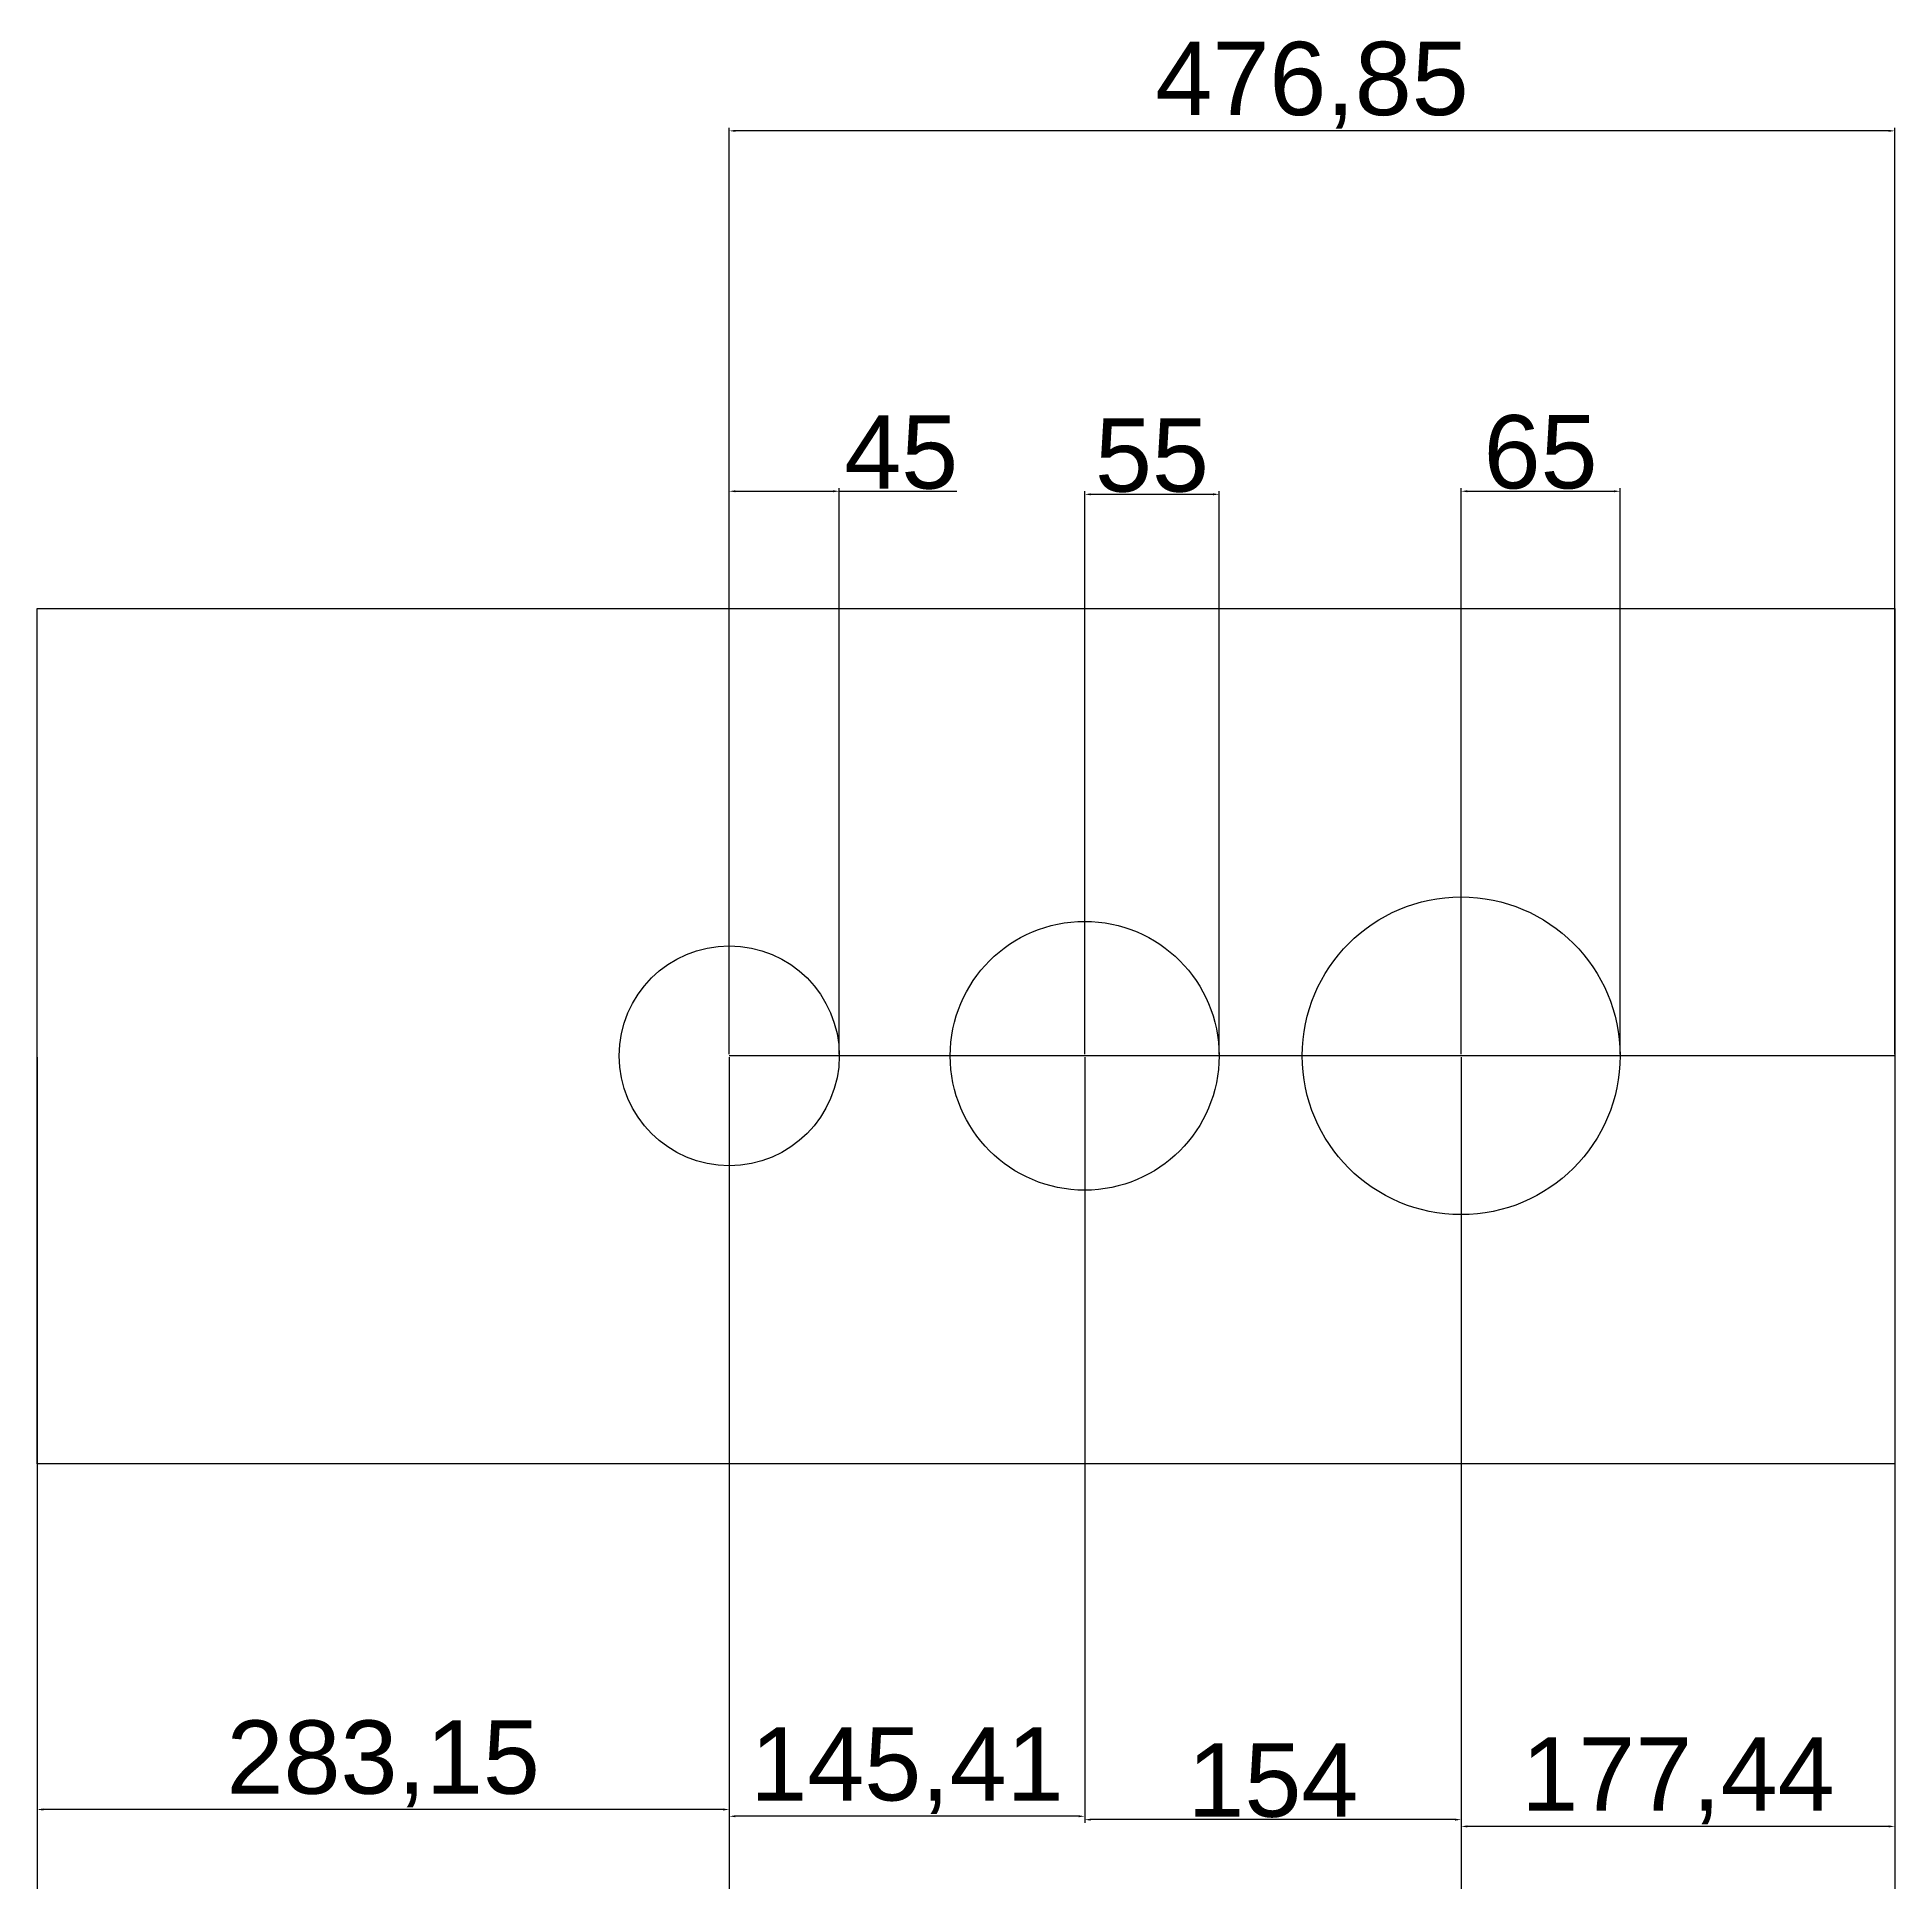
# Model space of a CAD drawing. Header units: millimetres. Extents: x 1413 to 3956, y 867 to 2430.
# Drawn here: x 3196 to 3956, y 1623 to 2378 of the extents above; entities that cross this region are included whole.
import ezdxf

# ---------------------------------------------------------------- set-up
doc = ezdxf.new("R2010")
doc.units = ezdxf.units.MM
doc.styles.get("Standard").update_dxf_attribs({"font": 'arial.ttf', "height": 30})
doc.dimstyles.new('ISO-25', dxfattribs={"dimtxt": 2.5, "dimasz": 2.5, "dimexe": 1.25, "dimexo": 0.625, "dimtad": 1, "dimtxsty": 'Standard', "dimcen": 2.5, "dimadec": 0, "dimazin": 0, "dimtfac": 1, "dimtmove": 0, "dimatfit": 3, "dimfxl": 1, "dimarcsym": 0})

# ---------------------------------------------------------------- blocks, each defined once
blk = doc.blocks.new('*D3')
at = {"color": 0, "lineweight": -2, "transparency": 16777216}
for p, q in [((3195.98, 1793.3), (3195.98, 875.99)), ((3955.98, 1793.3), (3955.98, 875.99)), ((3198.48, 877.24), (3953.48, 877.24))]:
    blk.add_line(p, q, dxfattribs=at)
at = {"color": 0, "transparency": 16777216}
for points in [[(3198.48, 877.65), (3198.48, 876.82), (3195.98, 877.24)], [(3953.48, 877.65), (3953.48, 876.82), (3955.98, 877.24)]]:
    blk.add_solid(points, dxfattribs=at)
at = {"layer": 'Defpoints', "color": 0, "transparency": 16777216}
for p in [(3195.98, 1793.92), (3955.98, 1793.92), (3955.98, 877.24)]:
    blk.add_point(p, dxfattribs=at)
at = {"color": 0, "transparency": 16777216, "insert": (3575.98, 893.18), "char_height": 30, "attachment_point": 5}
blk.add_mtext('760', dxfattribs=at)
blk = doc.blocks.new('*D10')
at = {"color": 0, "lineweight": -2, "transparency": 16777216}
for p, q in [((3479.13, 1961.51), (3479.13, 2193.09)), ((3481.63, 2191.84), (3521.63, 2191.84)), ((3524.13, 1961.51), (3524.13, 2193.09)), ((3524.13, 2191.84), (3572.28, 2191.84))]:
    blk.add_line(p, q, dxfattribs=at)
at = {"color": 0, "transparency": 16777216}
for points in [[(3481.63, 2192.25), (3481.63, 2191.42), (3479.13, 2191.84)], [(3521.63, 2192.25), (3521.63, 2191.42), (3524.13, 2191.84)]]:
    blk.add_solid(points, dxfattribs=at)
at = {"layer": 'Defpoints', "color": 0, "transparency": 16777216}
for p in [(3524.13, 2191.84), (3479.13, 1960.88), (3524.13, 1960.88)]:
    blk.add_point(p, dxfattribs=at)
at = {"color": 0, "transparency": 16777216, "insert": (3549.46, 2207.72), "char_height": 30, "attachment_point": 5}
blk.add_mtext('45', dxfattribs=at)
blk = doc.blocks.new('*D11')
at = {"color": 0, "lineweight": -2, "transparency": 16777216}
for p, q in [((3624.54, 1961.51), (3624.54, 2191.84)), ((3627.04, 2190.59), (3677.04, 2190.59)), ((3679.54, 1961.51), (3679.54, 2191.84))]:
    blk.add_line(p, q, dxfattribs=at)
at = {"color": 0, "transparency": 16777216}
for points in [[(3627.04, 2191.01), (3627.04, 2190.17), (3624.54, 2190.59)], [(3677.04, 2191.01), (3677.04, 2190.17), (3679.54, 2190.59)]]:
    blk.add_solid(points, dxfattribs=at)
at = {"layer": 'Defpoints', "color": 0, "transparency": 16777216}
for p in [(3679.54, 2190.59), (3624.54, 1960.88), (3679.54, 1960.88)]:
    blk.add_point(p, dxfattribs=at)
at = {"color": 0, "transparency": 16777216, "insert": (3652.04, 2206.47), "char_height": 30, "attachment_point": 5}
blk.add_mtext('55', dxfattribs=at)
blk = doc.blocks.new('*D12')
at = {"color": 0, "lineweight": -2, "transparency": 16777216}
for p, q in [((3778.54, 1961.51), (3778.54, 2193.09)), ((3781.04, 2191.84), (3841.04, 2191.84)), ((3843.54, 1961.51), (3843.54, 2193.09))]:
    blk.add_line(p, q, dxfattribs=at)
at = {"color": 0, "transparency": 16777216}
for points in [[(3781.04, 2192.25), (3781.04, 2191.42), (3778.54, 2191.84)], [(3841.04, 2192.25), (3841.04, 2191.42), (3843.54, 2191.84)]]:
    blk.add_solid(points, dxfattribs=at)
at = {"layer": 'Defpoints', "color": 0, "transparency": 16777216}
for p in [(3843.54, 2191.84), (3778.54, 1960.88), (3843.54, 1960.88)]:
    blk.add_point(p, dxfattribs=at)
at = {"color": 0, "transparency": 16777216, "insert": (3811.04, 2207.78), "char_height": 30, "attachment_point": 5}
blk.add_mtext('65', dxfattribs=at)
blk = doc.blocks.new('*D14')
at = {"color": 0, "lineweight": -2, "transparency": 16777216}
for p, q in [((3778.54, 1960.26), (3778.54, 1644.35)), ((3955.98, 1960.26), (3955.98, 1644.35)), ((3953.48, 1645.6), (3781.04, 1645.6))]:
    blk.add_line(p, q, dxfattribs=at)
at = {"color": 0, "transparency": 16777216}
for points in [[(3781.04, 1646.02), (3781.04, 1645.18), (3778.54, 1645.6)], [(3953.48, 1646.02), (3953.48, 1645.18), (3955.98, 1645.6)]]:
    blk.add_solid(points, dxfattribs=at)
at = {"layer": 'Defpoints', "color": 0, "transparency": 16777216}
for p in [(3778.54, 1960.88), (3955.98, 1960.88), (3778.54, 1645.6)]:
    blk.add_point(p, dxfattribs=at)
at = {"color": 0, "transparency": 16777216, "insert": (3867.26, 1664.25), "char_height": 30, "attachment_point": 5}
blk.add_mtext('177,44', dxfattribs=at)
blk = doc.blocks.new('*D15')
at = {"color": 0, "lineweight": -2, "transparency": 16777216}
for p, q in [((3624.54, 1960.26), (3624.54, 1647.12)), ((3778.54, 1960.26), (3778.54, 1647.12)), ((3776.04, 1648.37), (3627.04, 1648.37))]:
    blk.add_line(p, q, dxfattribs=at)
at = {"color": 0, "transparency": 16777216}
for points in [[(3627.04, 1648.78), (3627.04, 1647.95), (3624.54, 1648.37)], [(3776.04, 1648.78), (3776.04, 1647.95), (3778.54, 1648.37)]]:
    blk.add_solid(points, dxfattribs=at)
at = {"layer": 'Defpoints', "color": 0, "transparency": 16777216}
for p in [(3624.54, 1960.88), (3778.54, 1960.88), (3624.54, 1648.37)]:
    blk.add_point(p, dxfattribs=at)
at = {"color": 0, "transparency": 16777216, "insert": (3701.54, 1664.31), "char_height": 30, "attachment_point": 5}
blk.add_mtext('154', dxfattribs=at)
blk = doc.blocks.new('*D16')
at = {"color": 0, "lineweight": -2, "transparency": 16777216}
for p, q in [((3479.13, 1960.26), (3479.13, 1648.5)), ((3624.54, 1960.26), (3624.54, 1648.5)), ((3622.04, 1649.75), (3481.63, 1649.75))]:
    blk.add_line(p, q, dxfattribs=at)
at = {"color": 0, "transparency": 16777216}
for points in [[(3481.63, 1650.17), (3481.63, 1649.34), (3479.13, 1649.75)], [(3622.04, 1650.17), (3622.04, 1649.34), (3624.54, 1649.75)]]:
    blk.add_solid(points, dxfattribs=at)
at = {"layer": 'Defpoints', "color": 0, "transparency": 16777216}
for p in [(3479.13, 1960.88), (3624.54, 1960.88), (3479.13, 1649.75)]:
    blk.add_point(p, dxfattribs=at)
at = {"color": 0, "transparency": 16777216, "insert": (3551.83, 1668.41), "char_height": 30, "attachment_point": 5}
blk.add_mtext('145,41', dxfattribs=at)
blk = doc.blocks.new('*D17')
at = {"color": 0, "lineweight": -2, "transparency": 16777216}
for p, q in [((3195.98, 1960.26), (3195.98, 1651.27)), ((3479.13, 1960.26), (3479.13, 1651.27)), ((3476.63, 1652.52), (3198.48, 1652.52))]:
    blk.add_line(p, q, dxfattribs=at)
at = {"color": 0, "transparency": 16777216}
for points in [[(3198.48, 1652.94), (3198.48, 1652.1), (3195.98, 1652.52)], [(3476.63, 1652.94), (3476.63, 1652.1), (3479.13, 1652.52)]]:
    blk.add_solid(points, dxfattribs=at)
at = {"layer": 'Defpoints', "color": 0, "transparency": 16777216}
for p in [(3195.98, 1960.88), (3479.13, 1960.88), (3195.98, 1652.52)]:
    blk.add_point(p, dxfattribs=at)
at = {"color": 0, "transparency": 16777216, "insert": (3337.55, 1671.17), "char_height": 30, "attachment_point": 5}
blk.add_mtext('283,15', dxfattribs=at)
blk = doc.blocks.new('*D18')
at = {"color": 0, "lineweight": -2, "transparency": 16777216}
for p, q in [((3479.13, 1961.51), (3479.13, 2340.53)), ((3953.48, 2339.28), (3481.63, 2339.28)), ((3955.98, 1961.51), (3955.98, 2340.53))]:
    blk.add_line(p, q, dxfattribs=at)
at = {"color": 0, "transparency": 16777216}
for points in [[(3481.63, 2339.7), (3481.63, 2338.86), (3479.13, 2339.28)], [(3953.48, 2339.7), (3953.48, 2338.86), (3955.98, 2339.28)]]:
    blk.add_solid(points, dxfattribs=at)
at = {"layer": 'Defpoints', "color": 0, "transparency": 16777216}
for p in [(3479.13, 2339.28), (3479.13, 1960.88), (3955.98, 1960.88)]:
    blk.add_point(p, dxfattribs=at)
at = {"color": 0, "transparency": 16777216, "insert": (3717.55, 2357.93), "char_height": 30, "attachment_point": 5}
blk.add_mtext('476,85', dxfattribs=at)
blk = doc.blocks.new('*D22')
at = {"color": 0, "lineweight": -2, "transparency": 16777216}
for p, q in [((3479.13, 1960.26), (3479.13, 1204.56)), ((3778.54, 1960.26), (3778.54, 1204.56)), ((3481.63, 1205.81), (3776.04, 1205.81))]:
    blk.add_line(p, q, dxfattribs=at)
at = {"color": 0, "transparency": 16777216}
for points in [[(3481.63, 1206.23), (3481.63, 1205.4), (3479.13, 1205.81)], [(3776.04, 1206.23), (3776.04, 1205.4), (3778.54, 1205.81)]]:
    blk.add_solid(points, dxfattribs=at)
at = {"layer": 'Defpoints', "color": 0, "transparency": 16777216}
for p in [(3479.13, 1960.88), (3778.54, 1960.88), (3778.54, 1205.81)]:
    blk.add_point(p, dxfattribs=at)
at = {"color": 0, "transparency": 16777216, "insert": (3628.83, 1224.47), "char_height": 30, "attachment_point": 5}
blk.add_mtext('299,41', dxfattribs=at)

msp = doc.modelspace()

# ---------------------------------------------------------------- linework, layer by layer
for p, q in [((3624.537, 1960.883), (3479.127, 1960.883)), ((3778.537, 1960.883), (3624.537, 1960.883)), ((3955.977, 1960.883), (3778.537, 1960.883))]:
    msp.add_line(p, q)
msp.add_lwpolyline([(3195.977, 2143.923), (3955.977, 2143.923), (3955.977, 1793.923), (3195.977, 1793.923)], close=True)
for centre, radius in [((3778.537, 1960.883), 65), ((3624.537, 1960.883), 55), ((3479.127, 1960.883), 45)]:
    msp.add_circle(centre, radius)

# ---------------------------------------------------------------- dimensions: what is measured, and where the dimension line sits
for base, p1, p2, picture, middle in [((3479.127, 2339.281), (3955.977, 1960.883), (3479.127, 1960.883), '*D18', (3717.552, 2357.935)), ((3524.127, 2191.837), (3479.127, 1960.883), (3524.127, 1960.883), '*D10', (3549.455, 2207.718)), ((3843.537, 2191.837), (3778.537, 1960.883), (3843.537, 1960.883), '*D12', (3811.037, 2207.779)), ((3679.537, 2190.592), (3624.537, 1960.883), (3679.537, 1960.883), '*D11', (3652.037, 2206.472)), ((3195.977, 1652.521), (3479.127, 1960.883), (3195.977, 1960.883), '*D17', (3337.552, 1671.175)), ((3479.127, 1649.752), (3624.537, 1960.883), (3479.127, 1960.883), '*D16', (3551.832, 1668.406)), ((3778.537, 1205.815), (3479.127, 1960.883), (3778.537, 1960.883), '*D22', (3628.832, 1224.469)), ((3624.537, 1648.368), (3778.537, 1960.883), (3624.537, 1960.883), '*D15', (3701.537, 1664.31)), ((3778.537, 1645.599), (3955.977, 1960.883), (3778.537, 1960.883), '*D14', (3867.257, 1664.253)), ((3955.977, 877.236), (3195.977, 1793.923), (3955.977, 1793.923), '*D3', (3575.977, 893.178))]:
    dim = msp.add_linear_dim(base=base, p1=p1, p2=p2, dimstyle='ISO-25')
    dim.commit()
    dim.dimension.update_dxf_attribs({"geometry": picture, "text_midpoint": middle})

doc.saveas('drawing.dxf')
